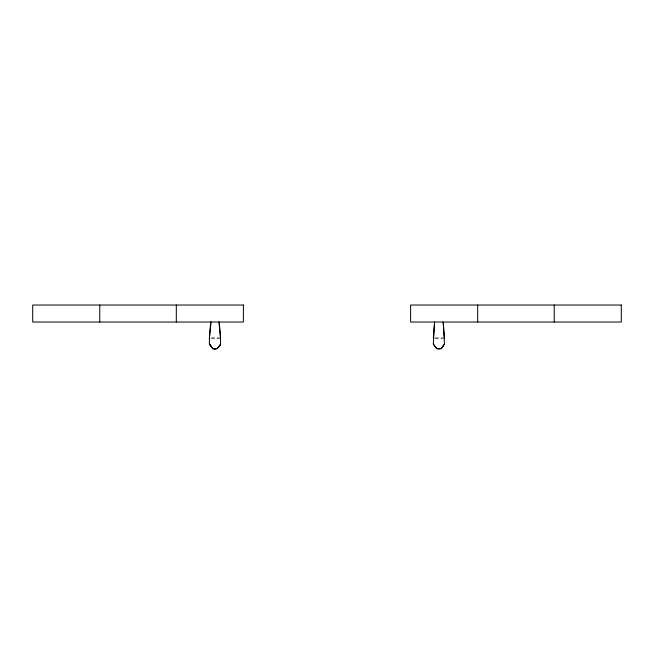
<?xml version="1.0" encoding="UTF-8"?>
<svg xmlns="http://www.w3.org/2000/svg" width="654" height="654" viewBox="0 0 654 654"><rect width="100%" height="100%" fill="white"/><g stroke="black" fill="none" stroke-linecap="round" stroke-linejoin="round"><path stroke-width="0.49" stroke-dasharray="3.27 2.45" d="M211.316 338.028L218.689 338.028M435.229 338.028L442.603 338.028M211.316 338.102L220.03 338.102M435.229 338.102L443.943 338.102"/><path stroke-width="0.98" d="M211.029 321.948L209.403 338.077L209.403 344.102L212.836 348.639L215.06 348.966L217.267 348.639L220.553 344.094L220.553 338.028L218.886 321.948M209.403 338.028L210.67 321.948M444.467 338.077L443.199 322.038L444.467 344.102L441.18 348.639L436.749 348.639L433.316 344.102L434.583 321.948L433.316 338.077L433.782 338.028M220.03 345.426L220.553 344.012M444.467 344.012L441.18 348.639L438.973 348.966L436.749 348.639L433.316 344.094M220.038 345.345L217.267 348.549L215.06 348.876L212.836 348.549L209.403 344.094L212.836 348.639L215.06 348.966M443.502 345.909L441.18 348.549L436.749 348.549M220.038 338.028L220.553 338.028L219.286 322.038M220.03 338.102L220.553 338.102M433.316 338.102L433.782 338.102M554.224 305.034L554.224 322.038M477.69 305.034L477.69 322.038M176.31 305.034L176.31 322.038M99.776 305.034L99.776 322.038M243.386 305.034L32.7 305.034L32.7 322.038L243.386 322.038L243.386 305.034M621.3 305.034L410.614 305.034L410.614 322.038L621.3 322.038L621.3 305.034"/></g></svg>
